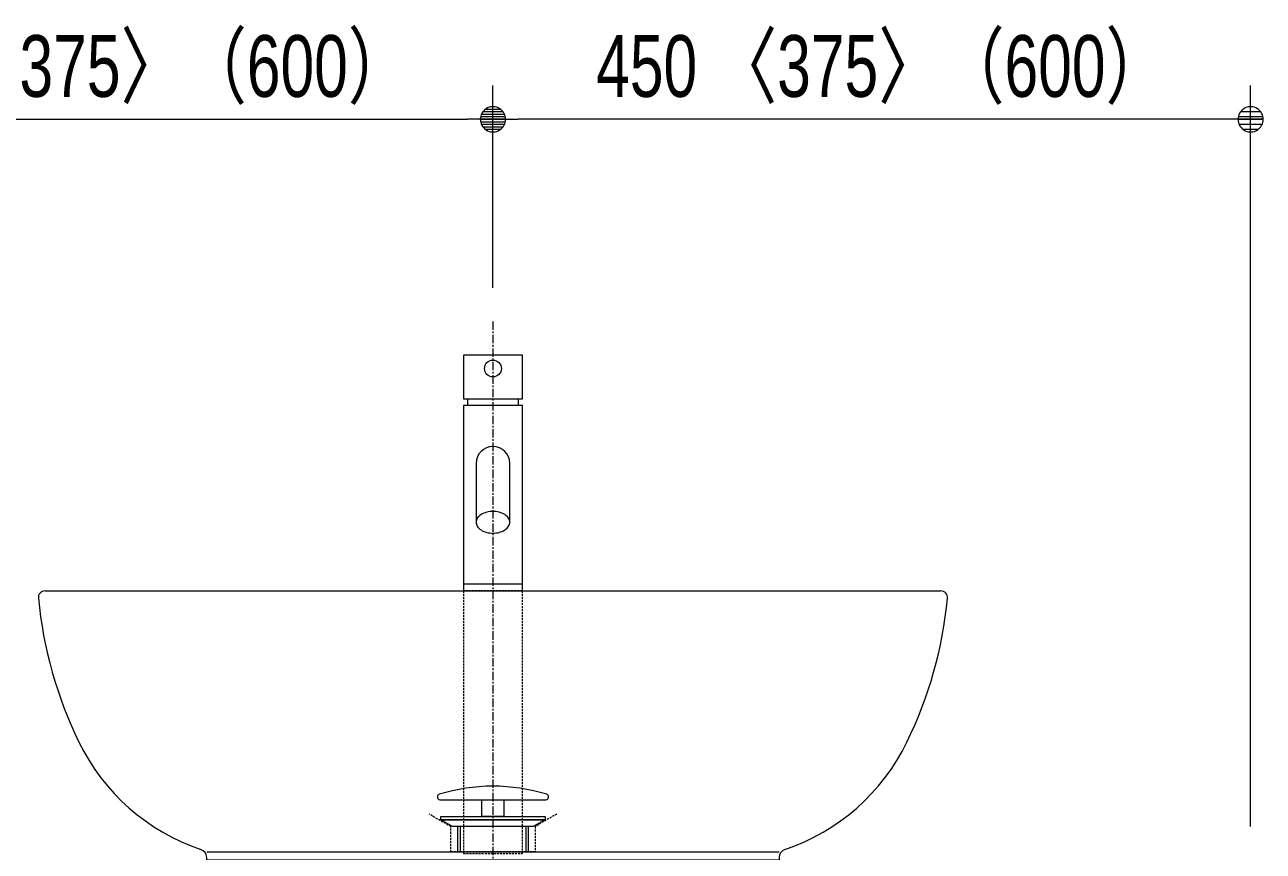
# Model space of a CAD drawing. Units: millimetres, scale not verified. Extents: x -6062 to 6062, y -3045 to 3045.
# Drawn here: x -5146 to -4410, y -1325 to -834 of the extents above; entities that cross this region are included whole.
import ezdxf
from ezdxf.enums import TextEntityAlignment as Align

# ---------------------------------------------------------------- set-up
doc = ezdxf.new("R2010")
doc.units = ezdxf.units.MM
doc.header["$LTSCALE"] = 20
doc.linetypes.add('CHAIN1', pattern=[8, 5, -1, 1, -1])
doc.linetypes.add('DASHED1', pattern=[1.8, 1.2, -0.6])
for name, color, linetype, lineweight in [('0-2_4給排水', 7, 'Continuous', 9), ('0-3_2寸法-1', 7, 'Continuous', 9), ('0-4_0', 7, 'Continuous', 9), ('0-7_5ボウル・キャビネット', 7, 'Continuous', 9)]:
    doc.layers.add(name, color=color, linetype=linetype, lineweight=lineweight)
doc.styles.add('ＭＳ Ｐゴシック', font='')
doc.styles.get('ＭＳ Ｐゴシック').set_extended_font_data('MS PGothic')

# ---------------------------------------------------------------- blocks, each defined once
blk = doc.blocks.new('グループ-8')
at = {"layer": '0-2_4給排水'}
for p, q in [((-61900, -21120), (-61900, -21200)), ((-61300, -21120), (-61300, -21200)), ((-61250, -23320), (-61950, -23320))]:
    blk.add_line(p, q, dxfattribs=at)
for points in [[(-61950, -20600), (-61950, -21120), (-61250, -21120), (-61250, -20600)], [(-61950, -23400), (-61250, -23400), (-61250, -21200), (-61950, -21200)]]:
    blk.add_lwpolyline(points, close=True, dxfattribs=at)
for points in [[(-61800, -21885.7), (-61800, -22585.7), (-61799.2, -22597.3), (-61796.7, -22609.1), (-61792.3, -22621.1), (-61786, -22633), (-61777.7, -22644.8), (-61767.4, -22656.1), (-61755.3, -22666.8), (-61741.4, -22676.6), (-61726.1, -22685.5), (-61709.4, -22693.3)], [(-61709.4, -22693.3), (-61691.9, -22699.9), (-61673.6, -22705.3), (-61655, -22709.3), (-61636.4, -22712.1), (-61618, -22713.8), (-61600, -22714.3), (-61582, -22713.8), (-61563.6, -22712.1), (-61545, -22709.3), (-61526.4, -22705.3), (-61508.1, -22699.9), (-61490.6, -22693.3), (-61473.9, -22685.5), (-61458.6, -22676.6), (-61444.7, -22666.8), (-61432.6, -22656.1), (-61422.3, -22644.8), (-61414, -22633), (-61407.7, -22621.1), (-61403.3, -22609.1), (-61400.8, -22597.3), (-61400, -22585.7), (-61400, -21885.7)], [(-61400, -22585.7), (-61400.8, -22574.2), (-61403.3, -22562.3), (-61407.7, -22550.3), (-61414, -22538.4), (-61422.3, -22526.7), (-61432.6, -22515.4), (-61444.7, -22504.7), (-61458.6, -22494.8), (-61473.9, -22485.9), (-61490.6, -22478.1), (-61508.1, -22471.5), (-61526.4, -22466.2), (-61545, -22462.1), (-61563.6, -22459.3), (-61582, -22457.7), (-61600, -22457.2), (-61618, -22457.7), (-61636.4, -22459.3), (-61655, -22462.1), (-61673.6, -22466.2), (-61691.9, -22471.5), (-61709.4, -22478.1), (-61726.1, -22485.9), (-61741.4, -22494.8), (-61755.3, -22504.7), (-61767.4, -22515.4), (-61777.7, -22526.7), (-61786, -22538.4), (-61792.3, -22550.3), (-61796.7, -22562.3), (-61799.2, -22574.2), (-61800, -22585.7)]]:
    blk.add_lwpolyline(points, dxfattribs=at)
at = {"layer": '0-2_4給排水', "linetype": 'DASHED1'}
blk.add_lwpolyline([(-61950, -26520), (-61250, -26520), (-61250, -23400), (-61950, -23400)], close=True, dxfattribs=at)
at = {"layer": '0-2_4給排水'}
blk.add_circle((-61600, -20760), 100, dxfattribs=at)
for start, end in [(90, 180), (0, 90)]:
    blk.add_arc((-61600, -21885.7), 200, start, end, dxfattribs=at)
blk = doc.blocks.new('_Dot')
at = {"layer": '0-4_0'}
for p, q in [((-10, 0), (-20, 0)), ((9.78, 2), (-9.78, 2)), ((7.99, 6), (-7.99, 6)), ((9.16, -3.98), (-9.16, -3.98)), ((6, -7.98), (-6, -7.98))]:
    blk.add_line(p, q, dxfattribs=at)
for points in [[(10, 0), (9.92, 1.25), (9.69, 2.49), (9.3, 3.68), (8.76, 4.82), (8.09, 5.88), (7.29, 6.85), (6.37, 7.71), (5.36, 8.44), (4.26, 9.05), (3.09, 9.51), (1.87, 9.82), (0.63, 9.98), (-0.63, 9.98), (-1.87, 9.82), (-3.09, 9.51), (-4.26, 9.05), (-5.36, 8.44), (-6.37, 7.71), (-7.29, 6.85), (-8.09, 5.88), (-8.76, 4.82), (-9.3, 3.68), (-9.69, 2.49), (-9.92, 1.25), (-10, 0), (0, 0)], [(-10, 0), (-9.92, -1.25), (-9.69, -2.49), (-9.3, -3.68), (-8.76, -4.82), (-8.09, -5.88), (-7.29, -6.85), (-6.37, -7.71), (-5.36, -8.44), (-4.26, -9.05), (-3.09, -9.51), (-1.87, -9.82), (-0.63, -9.98), (0.63, -9.98), (1.87, -9.82), (3.09, -9.51), (4.26, -9.05), (5.36, -8.44), (6.37, -7.71), (7.29, -6.85), (8.09, -5.88), (8.76, -4.82), (9.3, -3.68), (9.69, -2.49), (9.92, -1.25), (10, 0), (0, 0)]]:
    blk.add_lwpolyline(points, close=True, dxfattribs=at)
blk = doc.blocks.new('グループ-12')
at = {"layer": '0-2_4給排水', "linetype": 'CHAIN1'}
blk.add_line((-61600, -20200), (-61600, -41500), dxfattribs=at)
at = {"layer": '0-2_4給排水'}
for p, q in [((-62260, -25845.2), (-62260, -25850)), ((-62230, -25880), (-60970, -25880)), ((-60940, -25850), (-60940, -25845.2)), ((-62020, -26200), (-62020, -26500)), ((-61990, -26200), (-61990, -26500)), ((-61210, -26200), (-61210, -26500)), ((-61180, -26200), (-61180, -26500))]:
    blk.add_line(p, q, dxfattribs=at)
for points in [[(-61730, -25880), (-61470, -25880), (-61470, -26080), (-61730, -26080)], [(-62220, -26080), (-60980, -26080), (-60980, -26120), (-62220, -26120)], [(-62081.3, -26200), (-62220, -26120), (-60980, -26120), (-61120.2, -26200)]]:
    blk.add_lwpolyline(points, close=True, dxfattribs=at)
for centre, radius, start, end in [((-61600, -27882.5), 2162.5, 72.8168, 107.1832), ((-62230, -25845.2), 30, 107.1832, 180), ((-62230, -25850), 30, 180, 270), ((-60970, -25850), 30, 270, 0), ((-60970, -25845.2), 30, 0, 72.8168)]:
    blk.add_arc(centre, radius, start, end, dxfattribs=at)
blk = doc.blocks.new('グループ-20')
at = {"layer": '0-7_5ボウル・キャビネット'}
for p, q in [((-66920, -23400), (-56280, -23400)), ((-65000, -26500), (-58200, -26500))]:
    blk.add_line(p, q, dxfattribs=at)
at = {"layer": '0-7_5ボウル・キャビネット', "linetype": 'DASHED1'}
blk.add_lwpolyline([(-60842.1, -26051.1), (-61100, -26200), (-61100, -26500), (-62100, -26500), (-62100, -26200), (-62357.9, -26051.1)], dxfattribs=at)
at = {"layer": '0-7_5ボウル・キャビネット'}
blk.add_lwpolyline([(-58200, -26566.4), (-58200, -26600), (-65000, -26600), (-65000, -26566.4)], dxfattribs=at)
for centre, radius, start, end in [((-66920, -23480), 80, 90, 185.51174), ((-62022.7, -23007.4), 5000, 185.51174, 205.97328), ((-61177.3, -23007.4), 5000, 334.02672, 354.48826), ((-56280, -23480), 80, 354.48826, 90), ((-64270.2, -24102.3), 2500, 205.97328, 251.38925), ((-58929.8, -24102.3), 2500, 288.61075, 334.02672), ((-65100, -26566.4), 100, 0, 71.38925), ((-58100, -26566.4), 100, 108.61075, 180)]:
    blk.add_arc(centre, radius, start, end, dxfattribs=at)

msp = doc.modelspace()

# ---------------------------------------------------------------- linework, layer by layer
at = {"layer": '0-3_2寸法-1'}
for p, q in [((-4867.5, -990), (-4867.5, -870)), ((-4867.5, -990), (-4867.5, -870)), ((-4417.5, -1310), (-4417.5, -870)), ((-5302.49, -890), (-4882.51, -890)), ((-4432.51, -890), (-4852.49, -890))]:
    msp.add_line(p, q, dxfattribs=at)

# ---------------------------------------------------------------- block references
at = {"layer": '0-2_4給排水', "xscale": 0.05, "yscale": 0.05}
for name in ['グループ-12', 'グループ-8']:
    msp.add_blockref(name, (-1787.5, 0), dxfattribs=at)
at = {"layer": '0-3_2寸法-1', "xscale": 0.7503418, "yscale": 0.7503418}
for p in [(-4867.5, -890), (-4417.5, -890)]:
    msp.add_blockref('_Dot', p, dxfattribs=at)
at = {"layer": '0-3_2寸法-1', "xscale": 0.7503418, "yscale": 0.7503418, "rotation": 180}
msp.add_blockref('_Dot', (-4867.5, -890), dxfattribs=at)
at = {"layer": '0-7_5ボウル・キャビネット', "xscale": 0.05, "yscale": 0.05}
msp.add_blockref('グループ-20', (-1787.5, 0), dxfattribs=at)

# ---------------------------------------------------------------- texts
at = {"layer": '0-3_2寸法-1', "style": 'ＭＳ Ｐゴシック', "width": 0.75}
for p in [(-5256.19, -887.65), (-4806.19, -887.65)]:
    msp.add_text('450 〈375〉（600）', height=36.66, dxfattribs=at).set_placement(p, align=Align.BOTTOM_LEFT)

doc.saveas('drawing.dxf')
